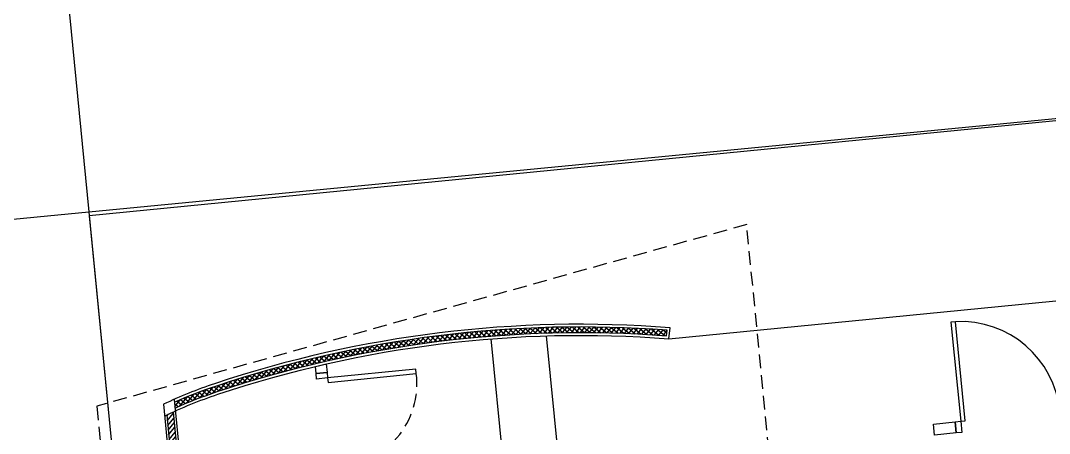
# Model space of a CAD drawing. Header units: millimetres. Extents: x -244126 to 368105, y -173968 to 259060.
# Drawn here: x -165940.17 to -165920.14, y 87862.74 to 87870.78 of the extents above; entities that cross this region are included whole.
import ezdxf
from ezdxf.xclip import XClip

# ---------------------------------------------------------------- set-up
doc = ezdxf.new("R2010")
doc.units = ezdxf.units.MM
doc.header["$MEASUREMENT"] = 0
doc.header["$XCLIPFRAME"] = 0
doc.linetypes.add('DASHED2', pattern=[0.375, 0.25, -0.125])
doc.linetypes.add('HIDDEN', pattern=[9.524999999999999, 6.35, -3.175])
for name, color, linetype in [('A03-WALL', 3, 'Continuous'), ('A03-WALL HATCH', 251, 'Continuous'), ('A04-PLAN', 1, 'Continuous'), ('A04-PLAN 02', 2, 'Continuous'), ('A04-PLAN 03', 3, 'Continuous'), ('A04-PLAN 04-DOOR 01', 2, 'Continuous'), ('CONTOUR 0.50M', 8, 'Continuous'), ('WALL', 2, 'Continuous')]:
    doc.layers.add(name, color=color, linetype=linetype)

# ---------------------------------------------------------------- blocks, each defined once
blk = doc.blocks.new('d90-flat-2-flat-13')
at = {"layer": 'A04-PLAN 04-DOOR 01'}
for points in [[(2.286425715425366e-09, -0.09999999999854478), (-0.04999999770920871, -0.1000000011417577), (-0.04999999999563443, -1.143212873694501e-09), (0, 0), (2.286425715425366e-09, -0.09999999999854478)], [(-0.950001382048911, -0.1000000217159831), (-1.000001382048183, -0.1000000228591959), (-1.00000138433461, -2.286065114885409e-08), (-0.9500013843353372, -2.171743827507658e-08), (-0.950001382048911, -0.1000000217159831)]]:
    blk.add_lwpolyline(points, dxfattribs=at)
blk.add_lwpolyline([(-0.04999997713137683, -1.000000001143213), (-0.04999999770920871, -0.1000000011417577), (-0.08999999771008182, -0.1000000020563279), (-0.08999997713224994, -1.000000002057783)], close=True, dxfattribs=at)
at = {"layer": 'A04-PLAN 04-DOOR 01', "color": 252, "linetype": 'HIDDEN'}
blk.add_arc((-0.04839888870101205, -0.09935755456783656), 0.9016027222559526, 180.0408280257356, 267.3553613823528, dxfattribs=at)
blk = doc.blocks.new('A$Cb154329e')
at = {"layer": 'A03-WALL HATCH'}
h = blk.add_hatch(dxfattribs=at)
h.set_pattern_fill('ANSI37', color=256, scale=0.25)
h.set_pattern_definition([(45, (-81.79331738757901, -52.23515354446135), (-0.02209708691207961, 0.02209708691207961), []), (135, (-81.79331738757901, -52.23515354446135), (-0.02209708691207961, -0.02209708691207961), [])])
edge = h.paths.add_edge_path()
edge.add_line((3.601422268157803, 20.38447782640741), (3.601422268157803, 20.33173486830484))
edge.add_arc((4.840720099562184, 16.66755307483818), 3.868085744977237, 102.6333959402944, 108.6865408299708, ccw=False)
edge.add_arc((6.298587625432919, 10.35082086094668), 10.35082086116822, 80.08640248537819, 102.86049336666161, ccw=False)
edge.add_line((8.080614785896614, 20.54708839859814), (8.090794151881711, 20.5960414018482))
edge.add_arc((6.298529812196315, 10.35092001187879), 10.40070784891666, 80.07718343583129, 102.8566373987612)
edge.add_arc((4.840716415132222, 16.66755476409718), 3.918082060633576, 102.6265123780955, 108.4393853091522)
edge = h.paths.add_edge_path()
edge.add_line((3.601422268157803, 10.46756197084692), (3.601422268157803, 10.41753292853382))
edge.add_arc((3.179202320946227, 22.15444325125357), 11.74450227159026, 272.0602520603035, 294.1856727184093)
edge.add_arc((7.789229156528546, 12.01763824463599), 0.6110237422024548, 289.2686223254899, 449.1606817564883)
edge.add_arc((7.296348391860008, 32.89186298618662), 20.26947967250379, 260.6269633181911, 271.41867237346764, ccw=False)
edge.add_arc((4.84072009956207, 16.66755307483861), 3.868085744976845, 251.313459170029, 257.3742546537896, ccw=False)
edge.add_line((3.601422268157803, 13.00337128137233), (3.601422268157801, 12.9506317017881))
edge.add_arc((4.840716415132205, 16.66755476409805), 3.918082060633319, 251.5606146908468, 257.3963009305775)
edge.add_arc((7.296348392584618, 32.8918629862462), 20.319479672598, 260.6231975085266, 271.4158328746904)
edge.add_arc((7.789229156564104, 12.01763824462109), 0.5610237421615187, -71.20522543694437, 89.06225814868708, ccw=False)
edge.add_arc((3.178763680429061, 22.15361272242526), 11.69369156640645, 272.0713586438231, 294.18765741694114, ccw=False)
h = blk.add_hatch(dxfattribs=at)
h.set_pattern_fill('_USER', color=256, scale=0.02999999999999999, angle=224.9997233264712, pattern_type=0)
h.set_pattern_definition([(224.9997233264712, (0, 0), (0.02121310099967406, -0.02121330587102413), [])])
h.paths.add_polyline_path([(3.581422268157803, 13.79740024271705), (3.521422268157803, 13.80797986155961), (3.521422268157803, 13.05801553169967, 0.004143321550275548), (3.581422268157803, 13.0366472629102)])
h.paths.add_polyline_path([(3.581422268157803, 20.29845888676609, 0.004143321550275529), (3.521422268157803, 20.27709061797662), (3.521422268157803, 13.80797986155961), (3.581422268157803, 13.79740024271705)])
at = {"layer": 'A03-WALL'}
blk.add_lwpolyline([(3.501422268157803, 20.26971761328871, -0.03386815398626895), (4.000002667424269, 20.41755337384529, -0.1003315400171137), (8.100008002133109, 20.51755337382201), (8.12036666891072, 20.61545906669926, 0.1003743227072996), (3.978966025868431, 20.51531806285493, 0.03156702822311129), (3.501422268157806, 20.3762185833967, 0.03156702822311129)], format="xyb", dxfattribs=at)
at = {"layer": 'A03-WALL', "ltscale": 0.5}
for points in [[(4.899995842017233, 20.5175553135341), (4.899995533865876, 20.58137363998685), (4.999995470279828, 20.59453285147902), (4.99999584199395, 20.51755579642486)], [(10.40142097440548, 19.51755312946625), (10.5989955739351, 19.51755361235701), (10.59899605682585, 19.41755361238029), (10.40142145729624, 19.41755312948953)]]:
    blk.add_lwpolyline(points, close=True, dxfattribs=at)
at = {"layer": 'A03-WALL HATCH'}
for p, q in [((3.521422268157803, 20.27709061797662), (3.521422268157803, 13.05801553169967)), ((3.581422268157803, 20.29845888676609), (3.581422268157803, 13.0366472629102))]:
    blk.add_line(p, q, dxfattribs=at)
blk.add_lwpolyline([(3.601422268157803, 20.33173486830483, -0.02641797031516584), (3.994723190669902, 20.44199032569304, -0.09969909462181942), (8.080614785896614, 20.54708839859813), (8.09079415188171, 20.5960414018482, 0.09972272813757035), (3.984244041610509, 20.4908808170585, 0.02536888311506295), (3.601422268157805, 20.38447782640741, 0.02536888311506295)], format="xyb", dxfattribs=at)
at = {"layer": 'A04-PLAN', "color": 252, "linetype": 'DASHED2', "ltscale": 0.5}
blk.add_lwpolyline([(8.9000541215064, 21.47552535822615), (2.900000000023283, 20.41755393089261), (2.900000000023283, 13.91755337384529), (8.9000541215064, 12.85958194651175)], close=True, dxfattribs=at)
blk.add_arc((5.05972133227624, 20.40575431694742), 0.7406023599842789, 265.3786503979447, 1.691323953015966, dxfattribs=at)
at = {"layer": 'A04-PLAN 02'}
for p, q in [((6.5, 20.67429929866921), (6.5, 19.53101765655447)), ((7, 20.65231236314867), (7, 19.51751794677693)), ((8.100008002133109, 20.51755337382201), (15.90000800217967, 20.51755337382201))]:
    blk.add_line(p, q, dxfattribs=at)
at = {"layer": 'A04-PLAN 04-DOOR 01'}
blk.add_lwpolyline([(4.999995841877535, 20.51756109320559), (4.999998731655069, 20.46756109327544), (4.899998731911182, 20.46755531372037), (4.899995842017233, 20.5175553135341), (4.999995841877535, 20.51756109320559)], dxfattribs=at)
blk.add_lwpolyline([(5.799998730188236, 20.46761311031878), (4.999998731655069, 20.46756109327544), (5.000001043546945, 20.4275610933546), (5.800001042080112, 20.42761311039794)], close=True, dxfattribs=at)
at = {"layer": 'WALL', "color": 1}
for p, q in [((3.00142226835419, 22.13398314784157), (3.00142226835419, 7.22509693023914)), ((21.00142226833206, 22.13398314784157), (3.00142226835419, 22.13398314784157))]:
    blk.add_line(p, q, dxfattribs=at)
at = {"layer": 'WALL'}
for p, q in [((3.501422268157803, 20.3762185833967), (3.501422268157803, 12.95889094468616)), ((3.601422268157803, 20.41082153978491), (3.601422268157803, 12.92428798829794))]:
    blk.add_line(p, q, dxfattribs=at)
at = {"layer": 'A04-PLAN 03', "rotation": 180.0038635410405}
blk.add_blockref('d90-flat-2-flat-13', (10.59900231938809, 19.41755361261312), dxfattribs=at)
blk = doc.blocks.new('G$CE2FEF259')
at = {"layer": 'CONTOUR 0.50M', "color": 8}
blk.add_lwpolyline([(2336.322538519511, 933.7598173075821), (2333.33643374138, 933.4713568708394)], dxfattribs=at)
at = {"layer": 'WALL', "color": 8}
blk.add_line((2336.02852151636, 936.7453800971853), (2337.982985282666, 916.8989962680498), dxfattribs=at)
blk.add_lwpolyline([(2354.239167188061, 935.4905799280386), (2336.322538519511, 933.7598173075821)], dxfattribs=at)
at = {"layer": 'WALL', "color": 8, "rotation": 5.624329713739069}
blk.add_blockref('A$Cb154329e', (2335.50810046785, 911.4048977327766), dxfattribs=at)

msp = doc.modelspace()

# ---------------------------------------------------------------- block references
at = {"layer": 'WALL'}
ref = msp.add_blockref('G$CE2FEF259', (-170976.4656206129, 85853.65289265019), dxfattribs=dict(at, xscale=2.15622, yscale=2.15622, zscale=2.15622))
XClip(ref).set_block_clipping_path([(229.89170362055302, 427.7812507301569), (2596.170375071466, 1370.8402830809355)])

doc.saveas('drawing.dxf')
